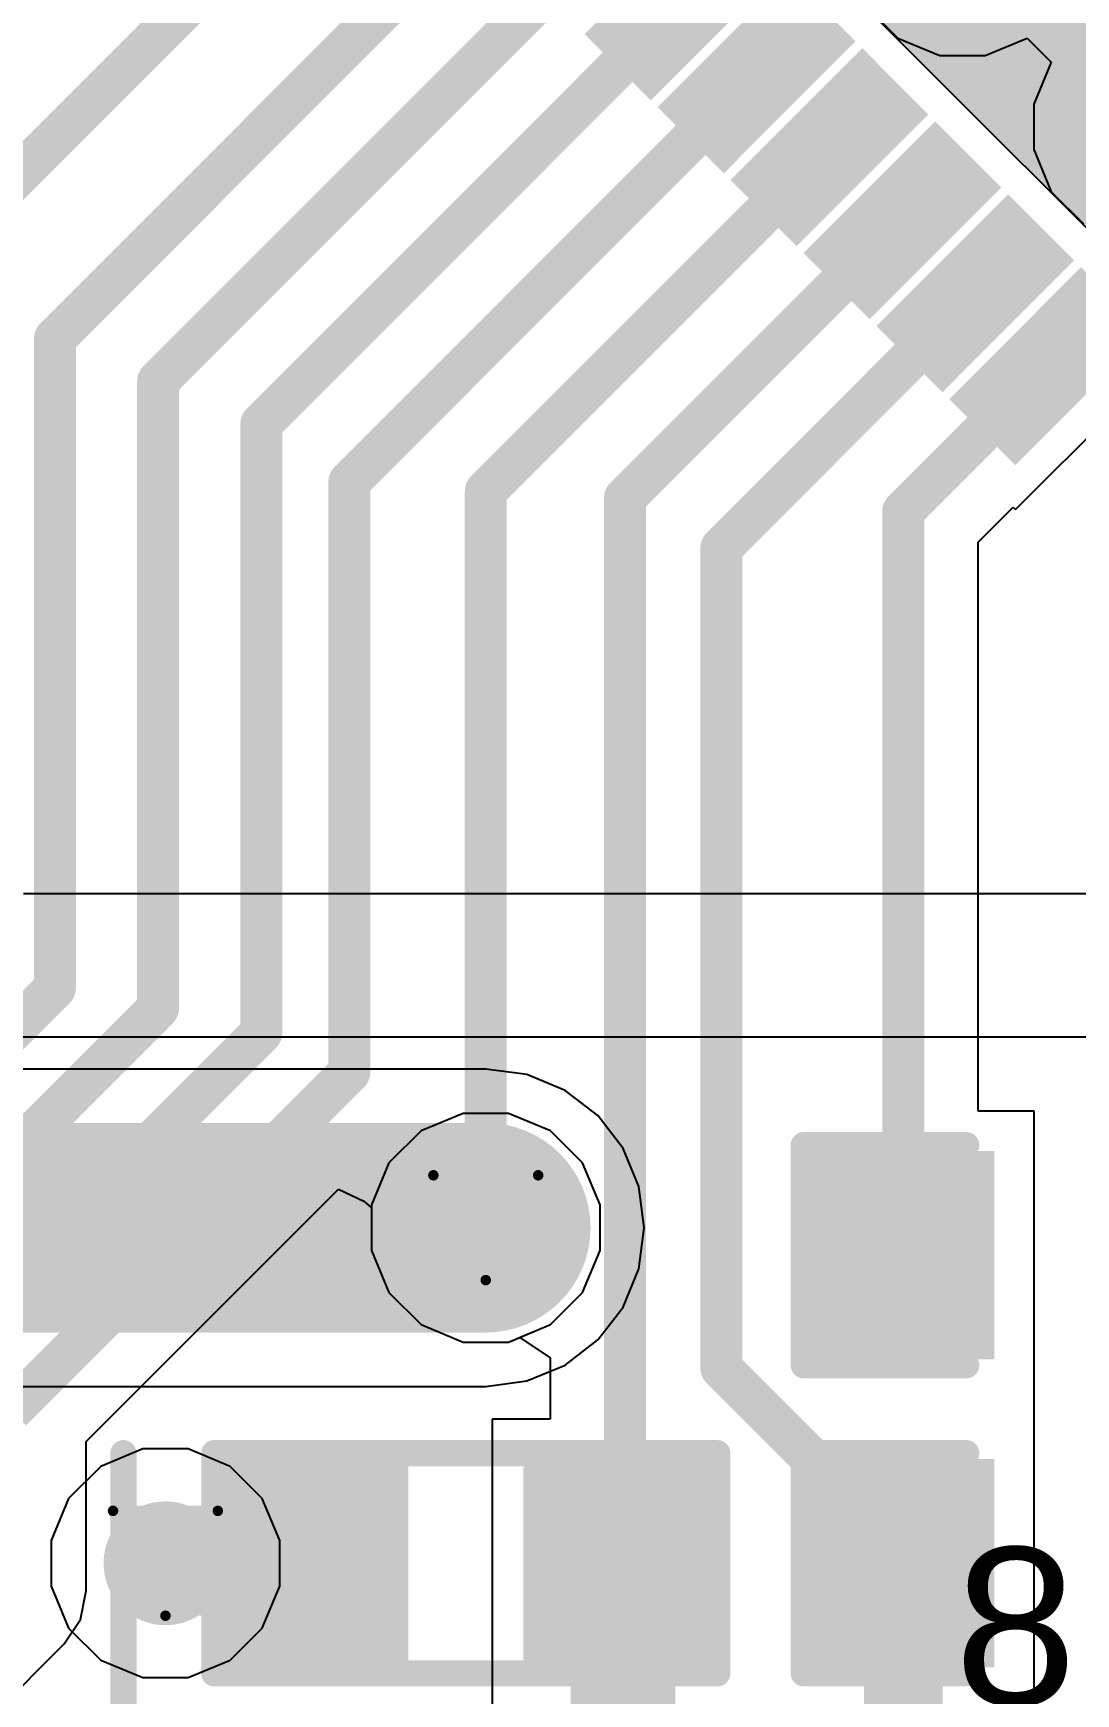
# Model space of a CAD drawing. Header units: inches. Extents: x 0 to 211, y 0 to 201.
# Drawn here: x 1.0628 to 1.2618, y 3.5003 to 3.8171 of the extents above; entities that cross this region are included whole.
import ezdxf

# ---------------------------------------------------------------- set-up
doc = ezdxf.new("R2010")
doc.units = ezdxf.units.IN
doc.header["$MEASUREMENT"] = 0
for name, color, linetype in [('Bottom Layer', 5, 'Continuous'), ('Bottom Overlay', 54, 'Continuous'), ('Drill Drawing', 1, 'Continuous'), ('Layer 1', 16, 'Continuous'), ('Layer 2', 76, 'Continuous'), ('Top Layer', 1, 'Continuous'), ('Top Overlay', 2, 'Continuous'), ('Top Paste', 8, 'Continuous'), ('Top Solder', 216, 'Continuous'), ('Via Holes', 16, 'Continuous')]:
    doc.layers.add(name, color=color, linetype=linetype)
doc.styles.add('Arial', font='', dxfattribs={"height": 0.2})
doc.styles.get('Arial').set_extended_font_data('Arial')

# ---------------------------------------------------------------- blocks, each defined once
blk = doc.blocks.new('32_QFN__5_5__60')
at = {"layer": 'Top Layer'}
for points in [[(-0.06791, 0.06791), (0.06791, 0.06791), (0.06791, -0.06791), (-0.06791, -0.06791)], [(-0.10965, 0.03445), (-0.08209, 0.03445), (-0.08209, 0.02461), (-0.10965, 0.02461)], [(-0.10965, 0.01476), (-0.08209, 0.01476), (-0.08209, 0.00492), (-0.10965, 0.00492)], [(-0.10965, -0.00492), (-0.08209, -0.00492), (-0.08209, -0.01476), (-0.10965, -0.01476)], [(-0.10965, -0.02461), (-0.08209, -0.02461), (-0.08209, -0.03445), (-0.10965, -0.03445)], [(-0.10965, -0.04429), (-0.08209, -0.04429), (-0.08209, -0.05413), (-0.10965, -0.05413)], [(-0.10965, -0.06398), (-0.08209, -0.06398), (-0.08209, -0.07382), (-0.10965, -0.07382)]]:
    blk.add_hatch(color=1, dxfattribs=at).paths.add_polyline_path(points)
at = {"layer": 'Top Paste'}
for points in [[(-0.10965, 0.03445), (-0.08209, 0.03445), (-0.08209, 0.02461), (-0.10965, 0.02461)], [(-0.10965, 0.01476), (-0.08209, 0.01476), (-0.08209, 0.00492), (-0.10965, 0.00492)], [(-0.10965, -0.00492), (-0.08209, -0.00492), (-0.08209, -0.01476), (-0.10965, -0.01476)], [(-0.10965, -0.02461), (-0.08209, -0.02461), (-0.08209, -0.03445), (-0.10965, -0.03445)], [(-0.10965, -0.04429), (-0.08209, -0.04429), (-0.08209, -0.05413), (-0.10965, -0.05413)], [(-0.10965, -0.06398), (-0.08209, -0.06398), (-0.08209, -0.07382), (-0.10965, -0.07382)]]:
    blk.add_hatch(color=8, dxfattribs=at).paths.add_polyline_path(points)
at = {"layer": 'Top Solder'}
for points in [[(-0.07191, 0.07191), (0.07191, 0.07191), (0.07191, -0.07191), (-0.07191, -0.07191)], [(-0.11365, 0.03845), (-0.07809, 0.03845), (-0.07809, 0.02061), (-0.11365, 0.02061)], [(-0.11365, 0.01876), (-0.07809, 0.01876), (-0.07809, 0.00092), (-0.11365, 0.00092)], [(-0.11365, -0.00092), (-0.07809, -0.00092), (-0.07809, -0.01876), (-0.11365, -0.01876)], [(-0.11365, -0.02061), (-0.07809, -0.02061), (-0.07809, -0.03845), (-0.11365, -0.03845)], [(-0.11365, -0.04029), (-0.07809, -0.04029), (-0.07809, -0.05813), (-0.11365, -0.05813)], [(-0.11365, -0.05998), (-0.07809, -0.05998), (-0.07809, -0.07782), (-0.11365, -0.07782)]]:
    blk.add_hatch(color=216, dxfattribs=at).paths.add_polyline_path(points)
blk = doc.blocks.new('R___0603_145')
at = {"layer": 'Top Layer'}
for points in [[(-0.015, 0.0175), (-0.015, -0.0175), (-0.045, -0.0175), (-0.045, 0.0175)], [(0.045, 0.0175), (0.045, -0.0175), (0.015, -0.0175), (0.015, 0.0175)]]:
    blk.add_hatch(color=1, dxfattribs=at).paths.add_polyline_path(points)
at = {"layer": 'Top Paste'}
for points in [[(-0.015, 0.0175), (-0.015, -0.0175), (-0.045, -0.0175), (-0.045, 0.0175)], [(0.045, 0.0175), (0.045, -0.0175), (0.015, -0.0175), (0.015, 0.0175)]]:
    blk.add_hatch(color=8, dxfattribs=at).paths.add_polyline_path(points)
at = {"layer": 'Top Solder'}
for points in [[(-0.011, 0.0215), (-0.011, -0.0215), (-0.049, -0.0215), (-0.049, 0.0215)], [(0.049, 0.0215), (0.049, -0.0215), (0.011, -0.0215), (0.011, 0.0215)]]:
    blk.add_hatch(color=216, dxfattribs=at).paths.add_polyline_path(points)
at = {"layer": 'Top Overlay'}
for points in [[(-0.048, 0.021, 0.005, 0.005, 0), (-0.048, -0.021, 0.005, 0.005, 0)], [(0.048, 0.021, 0.005, 0.005, 0), (-0.048, 0.021, 0.005, 0.005, 0)], [(0.048, 0.021, 0.005, 0.005, 0), (0.048, -0.021, 0.005, 0.005, 0)], [(0.048, -0.021, 0.005, 0.005, 0), (-0.048, -0.021, 0.005, 0.005, 0)]]:
    blk.add_lwpolyline(points, format="xyseb", dxfattribs=at)
for points in [[(-0.04925, 0.021, 0.0025, 0.0025, 1), (-0.04675, 0.021, 0.0025, 0.0025, 1)], [(-0.04925, 0.021, 0.0025, 0.0025, 1), (-0.04675, 0.021, 0.0025, 0.0025, 1)], [(0.04675, 0.021, 0.0025, 0.0025, 1), (0.04925, 0.021, 0.0025, 0.0025, 1)], [(0.04675, 0.021, 0.0025, 0.0025, 1), (0.04925, 0.021, 0.0025, 0.0025, 1)], [(-0.04925, -0.021, 0.0025, 0.0025, 1), (-0.04675, -0.021, 0.0025, 0.0025, 1)], [(-0.04925, -0.021, 0.0025, 0.0025, 1), (-0.04675, -0.021, 0.0025, 0.0025, 1)], [(0.04675, -0.021, 0.0025, 0.0025, 1), (0.04925, -0.021, 0.0025, 0.0025, 1)], [(0.04675, -0.021, 0.0025, 0.0025, 1), (0.04925, -0.021, 0.0025, 0.0025, 1)]]:
    blk.add_lwpolyline(points, format="xyseb", close=True, dxfattribs=at)
blk = doc.blocks.new('C___0603_315')
at = {"layer": 'Top Layer'}
for points in [[(-0.015, 0.0175), (-0.015, -0.0175), (-0.045, -0.0175), (-0.045, 0.0175)], [(0.045, 0.0175), (0.045, -0.0175), (0.015, -0.0175), (0.015, 0.0175)]]:
    blk.add_hatch(color=1, dxfattribs=at).paths.add_polyline_path(points)
at = {"layer": 'Top Paste'}
for points in [[(-0.015, 0.0175), (-0.015, -0.0175), (-0.045, -0.0175), (-0.045, 0.0175)], [(0.045, 0.0175), (0.045, -0.0175), (0.015, -0.0175), (0.015, 0.0175)]]:
    blk.add_hatch(color=8, dxfattribs=at).paths.add_polyline_path(points)
at = {"layer": 'Top Solder'}
for points in [[(-0.01264, 0.01986), (-0.01264, -0.01986), (-0.04736, -0.01986), (-0.04736, 0.01986)], [(0.04736, 0.01986), (0.04736, -0.01986), (0.01264, -0.01986), (0.01264, 0.01986)]]:
    blk.add_hatch(color=216, dxfattribs=at).paths.add_polyline_path(points)
at = {"layer": 'Top Overlay'}
for points in [[(-0.018, 0.021, 0.005, 0.005, 0), (-0.049, 0.021, 0.005, 0.005, 0)], [(-0.049, 0.021, 0.005, 0.005, 0), (-0.049, -0.021, 0.005, 0.005, 0)], [(0.049, 0.021, 0.005, 0.005, 0), (0.018, 0.021, 0.005, 0.005, 0)], [(0.049, 0.021, 0.005, 0.005, 0), (0.049, -0.021, 0.005, 0.005, 0)], [(-0.018, -0.021, 0.005, 0.005, 0), (-0.049, -0.021, 0.005, 0.005, 0)], [(0.049, -0.021, 0.005, 0.005, 0), (0.018, -0.021, 0.005, 0.005, 0)]]:
    blk.add_lwpolyline(points, format="xyseb", dxfattribs=at)
for points in [[(-0.05025, 0.021, 0.0025, 0.0025, 1), (-0.04775, 0.021, 0.0025, 0.0025, 1)], [(-0.05025, 0.021, 0.0025, 0.0025, 1), (-0.04775, 0.021, 0.0025, 0.0025, 1)], [(-0.01925, 0.021, 0.0025, 0.0025, 1), (-0.01675, 0.021, 0.0025, 0.0025, 1)], [(0.01675, 0.021, 0.0025, 0.0025, 1), (0.01925, 0.021, 0.0025, 0.0025, 1)], [(0.04775, 0.021, 0.0025, 0.0025, 1), (0.05025, 0.021, 0.0025, 0.0025, 1)], [(0.04775, 0.021, 0.0025, 0.0025, 1), (0.05025, 0.021, 0.0025, 0.0025, 1)], [(-0.05025, -0.021, 0.0025, 0.0025, 1), (-0.04775, -0.021, 0.0025, 0.0025, 1)], [(-0.05025, -0.021, 0.0025, 0.0025, 1), (-0.04775, -0.021, 0.0025, 0.0025, 1)], [(-0.01925, -0.021, 0.0025, 0.0025, 1), (-0.01675, -0.021, 0.0025, 0.0025, 1)], [(0.01675, -0.021, 0.0025, 0.0025, 1), (0.01925, -0.021, 0.0025, 0.0025, 1)], [(0.04775, -0.021, 0.0025, 0.0025, 1), (0.05025, -0.021, 0.0025, 0.0025, 1)], [(0.04775, -0.021, 0.0025, 0.0025, 1), (0.05025, -0.021, 0.0025, 0.0025, 1)]]:
    blk.add_lwpolyline(points, format="xyseb", close=True, dxfattribs=at)
blk = doc.blocks.new('C___0603_320')
at = {"layer": 'Top Layer'}
for points in [[(-0.015, 0.0175), (-0.015, -0.0175), (-0.045, -0.0175), (-0.045, 0.0175)], [(0.045, 0.0175), (0.045, -0.0175), (0.015, -0.0175), (0.015, 0.0175)]]:
    blk.add_hatch(color=1, dxfattribs=at).paths.add_polyline_path(points)
at = {"layer": 'Top Paste'}
for points in [[(-0.015, 0.0175), (-0.015, -0.0175), (-0.045, -0.0175), (-0.045, 0.0175)], [(0.045, 0.0175), (0.045, -0.0175), (0.015, -0.0175), (0.015, 0.0175)]]:
    blk.add_hatch(color=8, dxfattribs=at).paths.add_polyline_path(points)
at = {"layer": 'Top Solder'}
for points in [[(-0.01264, 0.01986), (-0.01264, -0.01986), (-0.04736, -0.01986), (-0.04736, 0.01986)], [(0.04736, 0.01986), (0.04736, -0.01986), (0.01264, -0.01986), (0.01264, 0.01986)]]:
    blk.add_hatch(color=216, dxfattribs=at).paths.add_polyline_path(points)
at = {"layer": 'Top Overlay'}
for points in [[(-0.049, 0.021, 0.005, 0.005, 0), (-0.018, 0.021, 0.005, 0.005, 0)], [(-0.049, -0.021, 0.005, 0.005, 0), (-0.049, 0.021, 0.005, 0.005, 0)], [(0.018, 0.021, 0.005, 0.005, 0), (0.049, 0.021, 0.005, 0.005, 0)], [(0.049, -0.021, 0.005, 0.005, 0), (0.049, 0.021, 0.005, 0.005, 0)], [(-0.049, -0.021, 0.005, 0.005, 0), (-0.018, -0.021, 0.005, 0.005, 0)], [(0.018, -0.021, 0.005, 0.005, 0), (0.049, -0.021, 0.005, 0.005, 0)]]:
    blk.add_lwpolyline(points, format="xyseb", dxfattribs=at)
for points in [[(-0.05025, 0.021, 0.0025, 0.0025, 1), (-0.04775, 0.021, 0.0025, 0.0025, 1)], [(-0.05025, 0.021, 0.0025, 0.0025, 1), (-0.04775, 0.021, 0.0025, 0.0025, 1)], [(-0.01925, 0.021, 0.0025, 0.0025, 1), (-0.01675, 0.021, 0.0025, 0.0025, 1)], [(0.01675, 0.021, 0.0025, 0.0025, 1), (0.01925, 0.021, 0.0025, 0.0025, 1)], [(0.04775, 0.021, 0.0025, 0.0025, 1), (0.05025, 0.021, 0.0025, 0.0025, 1)], [(0.04775, 0.021, 0.0025, 0.0025, 1), (0.05025, 0.021, 0.0025, 0.0025, 1)], [(-0.05025, -0.021, 0.0025, 0.0025, 1), (-0.04775, -0.021, 0.0025, 0.0025, 1)], [(-0.05025, -0.021, 0.0025, 0.0025, 1), (-0.04775, -0.021, 0.0025, 0.0025, 1)], [(-0.01925, -0.021, 0.0025, 0.0025, 1), (-0.01675, -0.021, 0.0025, 0.0025, 1)], [(0.01675, -0.021, 0.0025, 0.0025, 1), (0.01925, -0.021, 0.0025, 0.0025, 1)], [(0.04775, -0.021, 0.0025, 0.0025, 1), (0.05025, -0.021, 0.0025, 0.0025, 1)], [(0.04775, -0.021, 0.0025, 0.0025, 1), (0.05025, -0.021, 0.0025, 0.0025, 1)]]:
    blk.add_lwpolyline(points, format="xyseb", close=True, dxfattribs=at)

msp = doc.modelspace()

# ---------------------------------------------------------------- hatches: boundary and pattern name
at = {"layer": 'Bottom Layer'}
h = msp.add_hatch(color=5, dxfattribs=at)
edge = h.paths.add_edge_path()
edge.add_arc((1.14916, 3.58924), 0.01181, 0, 360)
h = msp.add_hatch(color=5, dxfattribs=at)
edge = h.paths.add_edge_path()
edge.add_arc((1.08802, 3.52523), 0.01181, 0, 360)
at = {"layer": 'Layer 1'}
h = msp.add_hatch(color=16, dxfattribs=at)
edge = h.paths.add_edge_path()
edge.add_arc((1.14916, 3.58924), 0.01181, 0, 360)
h = msp.add_hatch(color=16, dxfattribs=at)
edge = h.paths.add_edge_path()
edge.add_arc((1.08802, 3.52523), 0.01181, 0, 360)
at = {"layer": 'Layer 2'}
h = msp.add_hatch(color=76, dxfattribs=at)
edge = h.paths.add_edge_path()
edge.add_arc((1.14916, 3.58924), 0.01181, 0, 360)
h = msp.add_hatch(color=76, dxfattribs=at)
edge = h.paths.add_edge_path()
edge.add_arc((1.08802, 3.52523), 0.01181, 0, 360)
at = {"layer": 'Top Layer'}
h = msp.add_hatch(color=1, dxfattribs=at)
edge = h.paths.add_edge_path()
edge.add_arc((1.14916, 3.58924), 0.01181, 0, 360)
h = msp.add_hatch(color=1, dxfattribs=at)
edge = h.paths.add_edge_path()
edge.add_arc((1.08802, 3.52523), 0.01181, 0, 360)
at = {"layer": 'Via Holes'}
h = msp.add_hatch(color=7, dxfattribs=at)
edge = h.paths.add_edge_path()
edge.add_arc((1.14916, 3.58924), 0.00591, 0, 360)
h = msp.add_hatch(color=7, dxfattribs=at)
edge = h.paths.add_edge_path()
edge.add_arc((1.08802, 3.52523), 0.00591, 0, 360)

# ---------------------------------------------------------------- linework, layer by layer
at = {"layer": 'Bottom Layer'}
for p, q in [((1.14916, 3.6195), (0.96838, 3.6195)), ((1.157, 3.61847), (1.14916, 3.6195)), ((1.16429, 3.61544), (1.157, 3.61847)), ((1.17056, 3.61063), (1.16429, 3.61544)), ((1.17537, 3.60437), (1.17056, 3.61063)), ((1.17839, 3.59707), (1.17537, 3.60437)), ((1.17942, 3.58924), (1.17839, 3.59707)), ((1.17839, 3.58141), (1.17942, 3.58924)), ((1.17537, 3.57411), (1.17839, 3.58141)), ((1.17056, 3.56784), (1.17537, 3.57411)), ((1.16429, 3.56303), (1.17056, 3.56784)), ((1.157, 3.56001), (1.16429, 3.56303)), ((0.96838, 3.55898), (1.14916, 3.55898)), ((1.14916, 3.55898), (1.157, 3.56001))]:
    msp.add_line(p, q, dxfattribs=at)
msp.add_lwpolyline([(0.96838, 3.58924, 0.04, 0.04, 0), (1.14916, 3.58924, 0.04, 0.04, 0)], format="xyseb", dxfattribs=at)
msp.add_lwpolyline([(1.13916, 3.58924, 0.02, 0.02, 1), (1.15916, 3.58924, 0.02, 0.02, 1)], format="xyseb", close=True, dxfattribs=at)
at = {"layer": 'Drill Drawing'}
for points in [[(1.13916, 3.59924, 0.002, 0.002, 0), (1.15916, 3.59924, 0.002, 0.002, 0)], [(1.13916, 3.59924, 0.002, 0.002, 0), (1.14916, 3.57924, 0.002, 0.002, 0)], [(1.14916, 3.57924, 0.002, 0.002, 0), (1.15916, 3.59924, 0.002, 0.002, 0)], [(1.07802, 3.53523, 0.002, 0.002, 0), (1.09802, 3.53523, 0.002, 0.002, 0)], [(1.07802, 3.53523, 0.002, 0.002, 0), (1.08802, 3.51523, 0.002, 0.002, 0)], [(1.08802, 3.51523, 0.002, 0.002, 0), (1.09802, 3.53523, 0.002, 0.002, 0)]]:
    msp.add_lwpolyline(points, format="xyseb", dxfattribs=at)
for points in [[(1.13866, 3.59924, 0.001, 0.001, 1), (1.13966, 3.59924, 0.001, 0.001, 1)], [(1.13866, 3.59924, 0.001, 0.001, 1), (1.13966, 3.59924, 0.001, 0.001, 1)], [(1.15866, 3.59924, 0.001, 0.001, 1), (1.15966, 3.59924, 0.001, 0.001, 1)], [(1.15866, 3.59924, 0.001, 0.001, 1), (1.15966, 3.59924, 0.001, 0.001, 1)], [(1.14866, 3.57924, 0.001, 0.001, 1), (1.14966, 3.57924, 0.001, 0.001, 1)], [(1.14866, 3.57924, 0.001, 0.001, 1), (1.14966, 3.57924, 0.001, 0.001, 1)], [(1.07752, 3.53523, 0.001, 0.001, 1), (1.07852, 3.53523, 0.001, 0.001, 1)], [(1.07752, 3.53523, 0.001, 0.001, 1), (1.07852, 3.53523, 0.001, 0.001, 1)], [(1.09752, 3.53523, 0.001, 0.001, 1), (1.09852, 3.53523, 0.001, 0.001, 1)], [(1.09752, 3.53523, 0.001, 0.001, 1), (1.09852, 3.53523, 0.001, 0.001, 1)], [(1.08752, 3.51523, 0.001, 0.001, 1), (1.08852, 3.51523, 0.001, 0.001, 1)], [(1.08752, 3.51523, 0.001, 0.001, 1), (1.08852, 3.51523, 0.001, 0.001, 1)]]:
    msp.add_lwpolyline(points, format="xyseb", close=True, dxfattribs=at)
at = {"layer": 'Layer 1'}
for p, q in [((1.14483, 3.61105), (1.13681, 3.60773)), ((1.1535, 3.61105), (1.14483, 3.61105)), ((1.16152, 3.60773), (1.1535, 3.61105)), ((1.13681, 3.60773), (1.13067, 3.60159)), ((1.16765, 3.60159), (1.16152, 3.60773)), ((1.13067, 3.60159), (1.12735, 3.59358)), ((1.17098, 3.59358), (1.16765, 3.60159)), ((1.12735, 3.59358), (1.12735, 3.5849)), ((1.17098, 3.5849), (1.17098, 3.59358)), ((1.12735, 3.5849), (1.13067, 3.57688)), ((1.16765, 3.57688), (1.17098, 3.5849)), ((1.13067, 3.57688), (1.13681, 3.57075)), ((1.16152, 3.57075), (1.16765, 3.57688)), ((1.13681, 3.57075), (1.14483, 3.56743)), ((1.1535, 3.56743), (1.16152, 3.57075)), ((1.14483, 3.56743), (1.1535, 3.56743))]:
    msp.add_line(p, q, dxfattribs=at)
at = {"layer": 'Layer 2'}
for p, q in [((1.22167, 3.82229), (1.2278, 3.81616)), ((1.2278, 3.81616), (1.23582, 3.81284)), ((1.24449, 3.81284), (1.25251, 3.81616)), ((1.25251, 3.81616), (1.2571, 3.81157)), ((1.23582, 3.81284), (1.24449, 3.81284)), ((1.2571, 3.81157), (1.25378, 3.80355)), ((1.25378, 3.80355), (1.25378, 3.79488)), ((1.25378, 3.79488), (1.2571, 3.78686)), ((1.2571, 3.78686), (1.26323, 3.78072)), ((1.42496, 3.65292), (1.06091, 3.65292)), ((1.05348, 3.62563), (1.12636, 3.62563)), ((1.12636, 3.62563), (1.26816, 3.62563)), ((1.14483, 3.61105), (1.13681, 3.60773)), ((1.1535, 3.61105), (1.14483, 3.61105)), ((1.16152, 3.60773), (1.1535, 3.61105)), ((1.13681, 3.60773), (1.13067, 3.60159)), ((1.16765, 3.60159), (1.16152, 3.60773)), ((1.13067, 3.60159), (1.12735, 3.59358)), ((1.17098, 3.59358), (1.16765, 3.60159)), ((1.12735, 3.59358), (1.12735, 3.5849)), ((1.17098, 3.5849), (1.17098, 3.59358)), ((1.12735, 3.5849), (1.13067, 3.57688)), ((1.16765, 3.57688), (1.17098, 3.5849)), ((1.13067, 3.57688), (1.13681, 3.57075)), ((1.16152, 3.57075), (1.16765, 3.57688)), ((1.13681, 3.57075), (1.14483, 3.56743)), ((1.1535, 3.56743), (1.16152, 3.57075)), ((1.14483, 3.56743), (1.1535, 3.56743)), ((1.08368, 3.54704), (1.07567, 3.54372)), ((1.09236, 3.54704), (1.08368, 3.54704)), ((1.10038, 3.54372), (1.09236, 3.54704)), ((1.07567, 3.54372), (1.06953, 3.53758)), ((1.10651, 3.53758), (1.10038, 3.54372)), ((1.06953, 3.53758), (1.06621, 3.52957)), ((1.10983, 3.52957), (1.10651, 3.53758)), ((1.06621, 3.52957), (1.06621, 3.52089)), ((1.10983, 3.52089), (1.10983, 3.52957)), ((1.06621, 3.52089), (1.06953, 3.51288)), ((1.10651, 3.51288), (1.10983, 3.52089)), ((1.06953, 3.51288), (1.07567, 3.50674)), ((1.10038, 3.50674), (1.10651, 3.51288)), ((1.07567, 3.50674), (1.08368, 3.50342)), ((1.09236, 3.50342), (1.10038, 3.50674)), ((1.08368, 3.50342), (1.09236, 3.50342))]:
    msp.add_line(p, q, dxfattribs=at)
at = {"layer": 'Top Layer'}
for p, q in [((1.23494, 3.80878), (1.20711, 3.83662)), ((1.27209, 3.77163), (1.23494, 3.80878)), ((1.25026, 3.72621), (1.27559, 3.75154)), ((1.24312, 3.71999), (1.2498, 3.72667)), ((1.2498, 3.72667), (1.25026, 3.72621)), ((1.24312, 3.6115), (1.24312, 3.71999)), ((1.25385, 3.6115), (1.24312, 3.6115)), ((1.25385, 3.5565), (1.25385, 3.6115)), ((1.0729, 3.54847), (1.12103, 3.5966)), ((1.12103, 3.5966), (1.12588, 3.59428)), ((1.12588, 3.59428), (1.12735, 3.59302)), ((1.12735, 3.59302), (1.12735, 3.5849)), ((1.12735, 3.5849), (1.13067, 3.57688)), ((1.13067, 3.57688), (1.13681, 3.57075)), ((1.13681, 3.57075), (1.14483, 3.56743)), ((1.14483, 3.56743), (1.1535, 3.56743)), ((1.1535, 3.56743), (1.15564, 3.56831)), ((1.15564, 3.56831), (1.16146, 3.56442)), ((1.16146, 3.56442), (1.16146, 3.55273)), ((1.25385, 3.55273), (1.25385, 3.5565)), ((1.25385, 3.5565), (1.25385, 3.5565)), ((1.16146, 3.55273), (1.15035, 3.55273)), ((1.15035, 3.55273), (1.15035, 3.49773)), ((1.25385, 3.5495), (1.25385, 3.55273)), ((1.25385, 3.55273), (1.25385, 3.55273)), ((1.0729, 3.51999), (1.0729, 3.54847)), ((1.25385, 3.49773), (1.25385, 3.5495)), ((1.07181, 3.51452), (1.0729, 3.51999)), ((1.0729, 3.51999), (1.0729, 3.51999)), ((1.06872, 3.50989), (1.07181, 3.51452)), ((1.03738, 3.47855), (1.06872, 3.50989)), ((1.06872, 3.50989), (1.06872, 3.50989))]:
    msp.add_line(p, q, dxfattribs=at)
for points in [[(1.04784, 3.77791, 0.008, 0.008, 0), (1.15908, 3.88915, 0.008, 0.008, 0)], [(1.06693, 3.75885, 0.008, 0.008, 0), (1.15908, 3.85101, 0.008, 0.008, 0)], [(1.08661, 3.7507, 0.008, 0.008, 0), (1.173, 3.83709, 0.008, 0.008, 0)], [(1.1063, 3.74255, 0.008, 0.008, 0), (1.18692, 3.82317, 0.008, 0.008, 0)], [(1.12312, 3.73153, 0.008, 0.008, 0), (1.20084, 3.80925, 0.008, 0.008, 0)], [(1.14916, 3.72974, 0.008, 0.008, 0), (1.21476, 3.79533, 0.008, 0.008, 0)], [(1.17573, 3.72846, 0.008, 0.008, 0), (1.22868, 3.78141, 0.008, 0.008, 0)], [(1.19412, 3.71894, 0.008, 0.008, 0), (1.2426, 3.76742, 0.008, 0.008, 0)], [(1.2426, 3.76742, 0.008, 0.008, 0), (1.2426, 3.76749, 0.008, 0.008, 0)], [(1.06693, 3.63493, 0.008, 0.008, 0), (1.06693, 3.75885, 0.008, 0.008, 0)], [(1.22885, 3.72591, 0.008, 0.008, 0), (1.25652, 3.75358, 0.008, 0.008, 0)], [(1.08661, 3.63109, 0.008, 0.008, 0), (1.08661, 3.7507, 0.008, 0.008, 0)], [(1.1063, 3.62639, 0.008, 0.008, 0), (1.1063, 3.74255, 0.008, 0.008, 0)], [(1.12312, 3.61888, 0.008, 0.008, 0), (1.12312, 3.73153, 0.008, 0.008, 0)], [(1.14916, 3.58924, 0.008, 0.008, 0), (1.14916, 3.72974, 0.008, 0.008, 0)], [(1.17573, 3.51323, 0.008, 0.008, 0), (1.17573, 3.72846, 0.008, 0.008, 0)], [(1.22885, 3.584, 0.008, 0.008, 0), (1.22885, 3.72591, 0.008, 0.008, 0)], [(1.19412, 3.56246, 0.008, 0.008, 0), (1.19412, 3.71894, 0.008, 0.008, 0)], [(1.05174, 3.61974, 0.008, 0.008, 0), (1.06693, 3.63493, 0.008, 0.008, 0)], [(1.04507, 3.58955, 0.008, 0.008, 0), (1.08661, 3.63109, 0.008, 0.008, 0)], [(1.02438, 3.54446, 0.008, 0.008, 0), (1.1063, 3.62639, 0.008, 0.008, 0)], [(1.05863, 3.55438, 0.008, 0.008, 0), (1.12312, 3.61888, 0.008, 0.008, 0)], [(1.19412, 3.56246, 0.008, 0.008, 0), (1.22885, 3.52773, 0.008, 0.008, 0)], [(1.08802, 3.52523, 0.02, 0.02, 0), (1.11535, 3.52523, 0.02, 0.02, 0)], [(1.17535, 3.41358, 0.02, 0.02, 0), (1.17535, 3.52523, 0.02, 0.02, 0)], [(1.22885, 3.47012, 0.015, 0.015, 0), (1.22885, 3.52523, 0.015, 0.015, 0)], [(1.22885, 3.52523, 0.008, 0.008, 0), (1.22885, 3.52773, 0.008, 0.008, 0)]]:
    msp.add_lwpolyline(points, format="xyseb", dxfattribs=at)
for points in [[(1.19884, 3.80925, 0.004, 0.004, 1), (1.20284, 3.80925, 0.004, 0.004, 1)], [(1.21276, 3.79533, 0.004, 0.004, 1), (1.21676, 3.79533, 0.004, 0.004, 1)], [(1.22668, 3.78141, 0.004, 0.004, 1), (1.23068, 3.78141, 0.004, 0.004, 1)], [(1.2406, 3.76749, 0.004, 0.004, 1), (1.2446, 3.76749, 0.004, 0.004, 1)], [(1.2406, 3.76742, 0.004, 0.004, 1), (1.2446, 3.76742, 0.004, 0.004, 1)], [(1.2406, 3.76742, 0.004, 0.004, 1), (1.2446, 3.76742, 0.004, 0.004, 1)], [(1.06493, 3.75885, 0.004, 0.004, 1), (1.06893, 3.75885, 0.004, 0.004, 1)], [(1.06493, 3.75885, 0.004, 0.004, 1), (1.06893, 3.75885, 0.004, 0.004, 1)], [(1.25452, 3.75358, 0.004, 0.004, 1), (1.25852, 3.75358, 0.004, 0.004, 1)], [(1.08461, 3.7507, 0.004, 0.004, 1), (1.08861, 3.7507, 0.004, 0.004, 1)], [(1.08461, 3.7507, 0.004, 0.004, 1), (1.08861, 3.7507, 0.004, 0.004, 1)], [(1.1043, 3.74255, 0.004, 0.004, 1), (1.1083, 3.74255, 0.004, 0.004, 1)], [(1.1043, 3.74255, 0.004, 0.004, 1), (1.1083, 3.74255, 0.004, 0.004, 1)], [(1.12112, 3.73153, 0.004, 0.004, 1), (1.12512, 3.73153, 0.004, 0.004, 1)], [(1.12112, 3.73153, 0.004, 0.004, 1), (1.12512, 3.73153, 0.004, 0.004, 1)], [(1.14716, 3.72974, 0.004, 0.004, 1), (1.15116, 3.72974, 0.004, 0.004, 1)], [(1.14716, 3.72974, 0.004, 0.004, 1), (1.15116, 3.72974, 0.004, 0.004, 1)], [(1.17373, 3.72846, 0.004, 0.004, 1), (1.17773, 3.72846, 0.004, 0.004, 1)], [(1.17373, 3.72846, 0.004, 0.004, 1), (1.17773, 3.72846, 0.004, 0.004, 1)], [(1.22685, 3.72591, 0.004, 0.004, 1), (1.23085, 3.72591, 0.004, 0.004, 1)], [(1.22685, 3.72591, 0.004, 0.004, 1), (1.23085, 3.72591, 0.004, 0.004, 1)], [(1.19212, 3.71894, 0.004, 0.004, 1), (1.19612, 3.71894, 0.004, 0.004, 1)], [(1.19212, 3.71894, 0.004, 0.004, 1), (1.19612, 3.71894, 0.004, 0.004, 1)], [(1.06493, 3.63493, 0.004, 0.004, 1), (1.06893, 3.63493, 0.004, 0.004, 1)], [(1.06493, 3.63493, 0.004, 0.004, 1), (1.06893, 3.63493, 0.004, 0.004, 1)], [(1.08461, 3.63109, 0.004, 0.004, 1), (1.08861, 3.63109, 0.004, 0.004, 1)], [(1.08461, 3.63109, 0.004, 0.004, 1), (1.08861, 3.63109, 0.004, 0.004, 1)], [(1.1043, 3.62639, 0.004, 0.004, 1), (1.1083, 3.62639, 0.004, 0.004, 1)], [(1.1043, 3.62639, 0.004, 0.004, 1), (1.1083, 3.62639, 0.004, 0.004, 1)], [(1.12112, 3.61888, 0.004, 0.004, 1), (1.12512, 3.61888, 0.004, 0.004, 1)], [(1.12112, 3.61888, 0.004, 0.004, 1), (1.12512, 3.61888, 0.004, 0.004, 1)], [(1.14716, 3.58924, 0.004, 0.004, 1), (1.15116, 3.58924, 0.004, 0.004, 1)], [(1.22685, 3.584, 0.004, 0.004, 1), (1.23085, 3.584, 0.004, 0.004, 1)], [(1.19212, 3.56246, 0.004, 0.004, 1), (1.19612, 3.56246, 0.004, 0.004, 1)], [(1.19212, 3.56246, 0.004, 0.004, 1), (1.19612, 3.56246, 0.004, 0.004, 1)], [(1.08302, 3.52523, 0.01, 0.01, 1), (1.09302, 3.52523, 0.01, 0.01, 1)], [(1.11035, 3.52523, 0.01, 0.01, 1), (1.12035, 3.52523, 0.01, 0.01, 1)], [(1.17035, 3.52523, 0.01, 0.01, 1), (1.18035, 3.52523, 0.01, 0.01, 1)], [(1.2251, 3.52523, 0.0075, 0.0075, 1), (1.2326, 3.52523, 0.0075, 0.0075, 1)], [(1.22685, 3.52773, 0.004, 0.004, 1), (1.23085, 3.52773, 0.004, 0.004, 1)], [(1.22685, 3.52773, 0.004, 0.004, 1), (1.23085, 3.52773, 0.004, 0.004, 1)], [(1.22685, 3.52523, 0.004, 0.004, 1), (1.23085, 3.52523, 0.004, 0.004, 1)], [(1.17373, 3.51323, 0.004, 0.004, 1), (1.17773, 3.51323, 0.004, 0.004, 1)]]:
    msp.add_lwpolyline(points, format="xyseb", close=True, dxfattribs=at)
at = {"layer": 'Top Overlay'}
msp.add_lwpolyline([(1.08, 3.375, 0.005, 0.005, 0), (1.08, 3.54623, 0.005, 0.005, 0)], format="xyseb", dxfattribs=at)
msp.add_lwpolyline([(1.07875, 3.54623, 0.0025, 0.0025, 1), (1.08125, 3.54623, 0.0025, 0.0025, 1)], format="xyseb", close=True, dxfattribs=at)

# ---------------------------------------------------------------- block references
for name, p, rotation in [('32_QFN__5_5__60', (1.27559, 3.87008), 45), ('C___0603_315', (1.25885, 3.584), 180), ('R___0603_145', (1.14535, 3.52523), 180)]:
    msp.add_blockref(name, p, dxfattribs=dict(rotation=rotation))
msp.add_blockref('C___0603_320', (1.25885, 3.52523))

# ---------------------------------------------------------------- texts
at = {"layer": 'Bottom Overlay', "style": 'Arial', "text_generation_flag": 2}
msp.add_text('Q8', height=0.03, dxfattribs=at).set_placement((1.29452, 3.49824))

doc.saveas('drawing.dxf')
